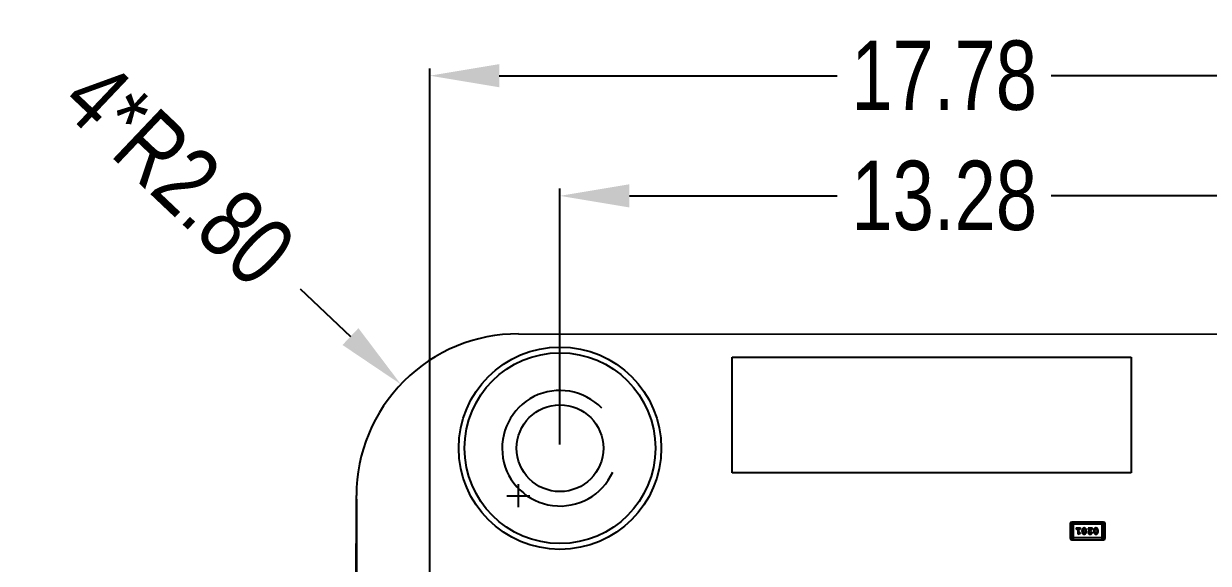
# Model space of a CAD drawing. Header units: inches. Extents: x -13 to 119, y -33 to 44.
# Drawn here: x 81.93 to 102.41, y 21.48 to 30.81 of the extents above; entities that cross this region are included whole.
import ezdxf

# ---------------------------------------------------------------- set-up
doc = ezdxf.new("R2010")
doc.units = ezdxf.units.IN
doc.header["$LTSCALE"] = 1.21
doc.header["$MEASUREMENT"] = 0
doc.header["$PDMODE"] = 3
doc.header["$PDSIZE"] = 0.3125
doc.layers.get('0').update_dxf_attribs({"linetype": 'CONTINUOUS'})
doc.layers.get('Defpoints').update_dxf_attribs({"linetype": 'CONTINUOUS'})
doc.layers.add('DIM', color=3, linetype='CONTINUOUS')
doc.styles.get("Standard").update_dxf_attribs({"font": 'txt', "width": 0.8})
doc.dimstyles.get("Standard").update_dxf_attribs({"dimtxt": 0.15625, "dimasz": 0.1875, "dimexe": 0.125, "dimexo": 0.0625, "dimgap": 0.09, "dimtad": 0, "dimtih": 1, "dimtoh": 1, "dimzin": 4, "dimdsep": 46, "dimtxsty": 'Standard', "dimblk": '_FILLED', "dimblk1": '_FILLED', "dimblk2": '_FILLED', "dimcen": 0.09, "dimazin": 1, "dimtp": 0.01, "dimtm": 0.01, "dimtfac": 1, "dimtofl": 0, "dimtmove": 0, "dimatfit": 3, "dimldrblk": '_FILLED', "dimfxl": 1, "dimtolj": 1, "dimtzin": 4, "dimarcsym": 0})

# ---------------------------------------------------------------- blocks, each defined once
blk = doc.blocks.new('_FILLED')
at = {"color": 0, "linetype": 'ByBlock'}
blk.add_solid([(0, 0), (-1, 0.167), (-1, -0.167)], dxfattribs=at)
blk = doc.blocks.new('*D21')
at = {"layer": 'Defpoints', "color": 0}
for p in [(104.483, 27.834), (91.202, 23.468), (104.483, 23.47)]:
    blk.add_point(p, dxfattribs=at)
at = {"layer": 'DIM', "color": 0, "lineweight": -2}
for p, q in [((91.202, 23.531), (91.202, 27.959)), ((104.483, 23.532), (104.483, 27.959)), ((92.402, 27.834), (95.993, 27.834)), ((103.283, 27.834), (99.693, 27.834))]:
    blk.add_line(p, q, dxfattribs=at)
at = {"layer": 'DIM', "color": 0, "lineweight": -2, "xscale": 1.2, "yscale": 1.2, "zscale": 1.2, "rotation": 180}
blk.add_blockref('_FILLED', (91.202, 27.834), dxfattribs=at)
at = {"layer": 'DIM', "color": 0, "lineweight": -2, "xscale": 1.2, "yscale": 1.2, "zscale": 1.2}
blk.add_blockref('_FILLED', (104.483, 27.834), dxfattribs=at)
at = {"layer": 'DIM', "color": 0, "insert": (97.843, 27.834), "char_height": 1.2, "attachment_point": 5}
blk.add_mtext('\\A1;13.28', dxfattribs=at)
blk = doc.blocks.new('*D26')
at = {"layer": 'Defpoints', "color": 0}
for p in [(87.682, 22.649), (108.002, -8.147), (108.002, -17.25)]:
    blk.add_point(p, dxfattribs=at)
at = {"layer": 'DIM', "color": 0, "lineweight": -2}
for p, q in [((87.682, 22.586), (87.682, -17.375)), ((108.002, -8.21), (108.002, -17.375)), ((88.882, -17.25), (95.912, -17.25)), ((106.802, -17.25), (99.772, -17.25))]:
    blk.add_line(p, q, dxfattribs=at)
at = {"layer": 'DIM', "color": 0, "lineweight": -2, "xscale": 1.2, "yscale": 1.2, "zscale": 1.2, "rotation": 180}
blk.add_blockref('_FILLED', (87.682, -17.25), dxfattribs=at)
at = {"layer": 'DIM', "color": 0, "lineweight": -2, "xscale": 1.2, "yscale": 1.2, "zscale": 1.2}
blk.add_blockref('_FILLED', (108.002, -17.25), dxfattribs=at)
at = {"layer": 'DIM', "color": 0, "insert": (97.842, -17.25), "char_height": 1.2, "attachment_point": 5}
blk.add_mtext('\\A1;20.32', dxfattribs=at)
blk = doc.blocks.new('*D37')
at = {"layer": 'Defpoints', "color": 0}
for p in [(106.732, 29.913), (88.952, 20.704), (106.732, 20.704)]:
    blk.add_point(p, dxfattribs=at)
at = {"layer": 'DIM', "color": 0, "lineweight": -2}
for p, q in [((88.952, 20.766), (88.952, 30.038)), ((90.152, 29.913), (95.992, 29.913)), ((105.532, 29.913), (99.692, 29.913)), ((106.732, 20.766), (106.732, 30.038))]:
    blk.add_line(p, q, dxfattribs=at)
at = {"layer": 'DIM', "color": 0, "lineweight": -2, "xscale": 1.2, "yscale": 1.2, "zscale": 1.2, "rotation": 180}
blk.add_blockref('_FILLED', (88.952, 29.913), dxfattribs=at)
at = {"layer": 'DIM', "color": 0, "lineweight": -2, "xscale": 1.2, "yscale": 1.2, "zscale": 1.2}
blk.add_blockref('_FILLED', (106.732, 29.913), dxfattribs=at)
at = {"layer": 'DIM', "color": 0, "insert": (97.842, 29.913), "char_height": 1.2, "attachment_point": 5}
blk.add_mtext('\\A1;17.78', dxfattribs=at)
blk = doc.blocks.new('*D38')
at = {"layer": 'Defpoints', "color": 0}
for p in [(88.451, 24.574), (90.482, 22.647)]:
    blk.add_point(p, dxfattribs=at)
at = {"layer": 'DIM', "color": 0, "lineweight": -2}
for p, q in [((86.709, 26.225), (87.58, 25.399)), ((90.482, 22.449), (90.482, 22.845)), ((90.284, 22.647), (90.68, 22.647))]:
    blk.add_line(p, q, dxfattribs=at)
at = {"layer": 'DIM', "color": 0, "lineweight": -2, "xscale": 1.2, "yscale": 1.2, "zscale": 1.2, "rotation": 316.5212890460944}
blk.add_blockref('_FILLED', (88.451, 24.574), dxfattribs=at)
at = {"layer": 'DIM', "color": 0, "insert": (84.612, 28.214), "char_height": 1.2, "attachment_point": 5, "rotation": 316.5213}
blk.add_mtext('\\A1;4*R2.80', dxfattribs=at)

msp = doc.modelspace()

# ---------------------------------------------------------------- linework, layer by layer
at = {"color": 7, "linetype": 'Continuous'}
for p, q in [((90.484, 25.447), (105.213, 25.438)), ((94.177, 23.045), (94.177, 25.045)), ((94.177, 25.045), (101.077, 25.045)), ((101.077, 25.045), (101.077, 23.045)), ((101.077, 23.045), (94.177, 23.045)), ((87.676, -1.821), (87.682, 22.648)), ((100.018, 22.16), (100.018, 21.916)), ((100.018, 22.16), (100.628, 22.16)), ((100.049, 21.886), (100.049, 22.191)), ((100.597, 22.191), (100.049, 22.191)), ((100.079, 21.886), (100.079, 22.191)), ((100.567, 22.191), (100.567, 21.886)), ((100.597, 22.191), (100.597, 21.886)), ((100.628, 21.916), (100.628, 22.16)), ((100.628, 21.916), (100.018, 21.916)), ((100.186, 22.087), (100.134, 22.087)), ((100.134, 22.07), (100.152, 22.07)), ((100.152, 22.07), (100.152, 21.982)), ((100.152, 21.982), (100.188, 21.992)), ((100.169, 22.005), (100.169, 22.07)), ((100.169, 22.07), (100.186, 22.07)), ((100.184, 22.009), (100.169, 22.005)), ((100.189, 22.01), (100.184, 22.009)), ((100.197, 22.001), (100.189, 22.01)), ((100.225, 22.044), (100.225, 22.026)), ((100.243, 22.044), (100.25, 22.066)), ((100.243, 22.044), (100.243, 22.027)), ((100.25, 22.004), (100.243, 22.027)), ((100.25, 22.066), (100.262, 22.071)), ((100.262, 21.999), (100.25, 22.004)), ((100.262, 22.071), (100.274, 22.066)), ((100.275, 22.005), (100.262, 21.999)), ((100.274, 22.066), (100.282, 22.044)), ((100.282, 22.027), (100.275, 22.005)), ((100.282, 22.027), (100.282, 22.044)), ((100.299, 22.026), (100.299, 22.044)), ((100.329, 22.087), (100.329, 22.079)), ((100.406, 22.087), (100.329, 22.087)), ((100.338, 22.067), (100.343, 22.07)), ((100.343, 22.07), (100.38, 22.07)), ((100.38, 22.07), (100.346, 22.043)), ((100.347, 22.013), (100.351, 22.023)), ((100.351, 22.023), (100.406, 22.068)), ((100.381, 22.004), (100.366, 21.999)), ((100.386, 22.013), (100.381, 22.004)), ((100.394, 22.019), (100.386, 22.013)), ((100.403, 22.011), (100.394, 22.019)), ((100.406, 22.068), (100.406, 22.087)), ((100.43, 22.044), (100.43, 22.026)), ((100.447, 22.044), (100.455, 22.066)), ((100.447, 22.044), (100.447, 22.027)), ((100.455, 22.004), (100.447, 22.027)), ((100.455, 22.066), (100.467, 22.071)), ((100.467, 21.999), (100.455, 22.004)), ((100.467, 22.071), (100.479, 22.066)), ((100.479, 22.005), (100.467, 21.999)), ((100.479, 22.066), (100.487, 22.044)), ((100.487, 22.027), (100.479, 22.005)), ((100.487, 22.027), (100.487, 22.044)), ((100.504, 22.026), (100.504, 22.044)), ((100.049, 21.886), (100.597, 21.886))]:
    msp.add_line(p, q, dxfattribs=at)
for radius in [1.75, 1.65]:
    msp.add_circle((91.202, 23.469), radius, dxfattribs=at)
for centre, radius, start, end in [((90.482, 22.647), 2.8, 89.9664, 179.984), ((100.049, 22.16), 0.0305, 90, 180), ((100.597, 22.16), 0.0305, 0, 90), ((100.049, 21.916), 0.0305, 180, 270), ((100.597, 21.916), 0.0305, 270, 0)]:
    msp.add_arc(centre, radius, start, end, dxfattribs=at)
for points, knots in [([(100.134, 22.087), (100.133, 22.087), (100.132, 22.087), (100.129, 22.087), (100.127, 22.086), (100.126, 22.085), (100.125, 22.083), (100.124, 22.082), (100.123, 22.08), (100.123, 22.079), (100.123, 22.078)], [0, 0, 0, 0, 0.169012, 0.317488, 0.445429, 0.560977, 0.67065, 0.776666, 0.88492, 1, 1, 1, 1]), ([(100.123, 22.078), (100.123, 22.078), (100.123, 22.077), (100.124, 22.075), (100.125, 22.073), (100.126, 22.072), (100.127, 22.071), (100.129, 22.07), (100.132, 22.07), (100.133, 22.07), (100.134, 22.07)], [0, 0, 0, 0, 0.11517, 0.223509, 0.328254, 0.438012, 0.553651, 0.682263, 0.830856, 1, 1, 1, 1]), ([(100.197, 22.078), (100.197, 22.079), (100.197, 22.08), (100.197, 22.082), (100.196, 22.083), (100.195, 22.085), (100.193, 22.086), (100.191, 22.087), (100.189, 22.087), (100.187, 22.087), (100.186, 22.087)], [0, 0, 0, 0, 0.115051, 0.223278, 0.329269, 0.437893, 0.554681, 0.682591, 0.83103, 1, 1, 1, 1]), ([(100.186, 22.07), (100.187, 22.07), (100.189, 22.07), (100.191, 22.07), (100.193, 22.071), (100.195, 22.072), (100.196, 22.073), (100.197, 22.075), (100.197, 22.077), (100.197, 22.078), (100.197, 22.078)], [0, 0, 0, 0, 0.169102, 0.317658, 0.446239, 0.563118, 0.671828, 0.776546, 0.884858, 1, 1, 1, 1]), ([(100.188, 21.992), (100.189, 21.992), (100.19, 21.992), (100.193, 21.993), (100.194, 21.994), (100.195, 21.995), (100.196, 21.996), (100.197, 21.998), (100.197, 21.999), (100.197, 22), (100.197, 22.001)], [0, 0, 0, 0, 0.187321, 0.344927, 0.475328, 0.579604, 0.674244, 0.773631, 0.882025, 1, 1, 1, 1]), ([(100.262, 22.089), (100.261, 22.089), (100.258, 22.089), (100.254, 22.088), (100.25, 22.087), (100.247, 22.085), (100.243, 22.083), (100.24, 22.081), (100.237, 22.078), (100.235, 22.074), (100.233, 22.071), (100.231, 22.067), (100.229, 22.063), (100.228, 22.059), (100.227, 22.056), (100.226, 22.052), (100.226, 22.048), (100.225, 22.045), (100.225, 22.044)], [0, 0, 0, 0, 0.067217, 0.131051, 0.19272, 0.252824, 0.312745, 0.373449, 0.436041, 0.501494, 0.567761, 0.632087, 0.695096, 0.757109, 0.817993, 0.878657, 0.939311, 1, 1, 1, 1]), ([(100.225, 22.026), (100.225, 22.025), (100.226, 22.023), (100.226, 22.02), (100.226, 22.017), (100.227, 22.014), (100.228, 22.011), (100.229, 22.008), (100.23, 22.005), (100.232, 22.002), (100.233, 21.999), (100.235, 21.996), (100.237, 21.994), (100.238, 21.992), (100.24, 21.99), (100.242, 21.988), (100.244, 21.987), (100.246, 21.985), (100.249, 21.984), (100.253, 21.983), (100.258, 21.982), (100.261, 21.982), (100.263, 21.982)], [0, 0, 0, 0, 0.049855, 0.099516, 0.148482, 0.19758, 0.246804, 0.296268, 0.346517, 0.397047, 0.446826, 0.49336, 0.537801, 0.579207, 0.617974, 0.654833, 0.689171, 0.722088, 0.786392, 0.853518, 0.924186, 1, 1, 1, 1]), ([(100.299, 22.044), (100.299, 22.045), (100.299, 22.047), (100.299, 22.05), (100.299, 22.054), (100.298, 22.057), (100.297, 22.06), (100.296, 22.063), (100.295, 22.066), (100.293, 22.068), (100.292, 22.071), (100.29, 22.074), (100.288, 22.076), (100.287, 22.078), (100.285, 22.08), (100.283, 22.082), (100.281, 22.083), (100.279, 22.085), (100.276, 22.086), (100.272, 22.088), (100.267, 22.088), (100.264, 22.089), (100.262, 22.089)], [0, 0, 0, 0, 0.049886, 0.09882, 0.148132, 0.19689, 0.246038, 0.295176, 0.345305, 0.395692, 0.445312, 0.491875, 0.535813, 0.577009, 0.616081, 0.652689, 0.687585, 0.720206, 0.785062, 0.85223, 0.923759, 1, 1, 1, 1]), ([(100.263, 21.982), (100.264, 21.982), (100.267, 21.982), (100.271, 21.982), (100.275, 21.984), (100.278, 21.985), (100.282, 21.987), (100.285, 21.99), (100.287, 21.993), (100.29, 21.996), (100.292, 22), (100.294, 22.003), (100.296, 22.007), (100.297, 22.011), (100.298, 22.015), (100.299, 22.018), (100.299, 22.022), (100.299, 22.025), (100.299, 22.026)], [0, 0, 0, 0, 0.06692, 0.130834, 0.19258, 0.252759, 0.312631, 0.373411, 0.436359, 0.501894, 0.568244, 0.632472, 0.69556, 0.757163, 0.818592, 0.878885, 0.939235, 1, 1, 1, 1]), ([(100.329, 22.079), (100.329, 22.078), (100.329, 22.076), (100.33, 22.073), (100.33, 22.071), (100.332, 22.069), (100.333, 22.068), (100.334, 22.067), (100.336, 22.067), (100.337, 22.067), (100.338, 22.067)], [0, 0, 0, 0, 0.1844, 0.34094, 0.473574, 0.586824, 0.690029, 0.789175, 0.890445, 1, 1, 1, 1]), ([(100.346, 22.043), (100.345, 22.042), (100.343, 22.04), (100.341, 22.038), (100.339, 22.036), (100.337, 22.034), (100.335, 22.032), (100.334, 22.03), (100.333, 22.029), (100.332, 22.027), (100.331, 22.024), (100.33, 22.021), (100.329, 22.018), (100.329, 22.016), (100.329, 22.014)], [0, 0, 0, 0, 0.103002, 0.197728, 0.285279, 0.365235, 0.437224, 0.502446, 0.560545, 0.611446, 0.707576, 0.80349, 0.900532, 1, 1, 1, 1]), ([(100.329, 22.014), (100.329, 22.013), (100.329, 22.011), (100.33, 22.008), (100.331, 22.005), (100.332, 22.002), (100.333, 21.999), (100.335, 21.996), (100.337, 21.994), (100.34, 21.991), (100.342, 21.989), (100.345, 21.987), (100.348, 21.985), (100.351, 21.984), (100.355, 21.983), (100.358, 21.982), (100.362, 21.982), (100.365, 21.982), (100.366, 21.982)], [0, 0, 0, 0, 0.060981, 0.120256, 0.178148, 0.236115, 0.293993, 0.352864, 0.413358, 0.476056, 0.539296, 0.602396, 0.665116, 0.728325, 0.792919, 0.859317, 0.928302, 1, 1, 1, 1]), ([(100.366, 21.999), (100.365, 21.999), (100.362, 21.999), (100.358, 22), (100.355, 22.001), (100.352, 22.003), (100.35, 22.005), (100.348, 22.008), (100.347, 22.011), (100.347, 22.013), (100.347, 22.013)], [0, 0, 0, 0, 0.156344, 0.299348, 0.4327, 0.561, 0.682299, 0.791883, 0.89611, 1, 1, 1, 1]), ([(100.366, 21.982), (100.368, 21.982), (100.371, 21.982), (100.376, 21.983), (100.381, 21.984), (100.385, 21.986), (100.389, 21.989), (100.393, 21.991), (100.396, 21.995), (100.399, 21.998), (100.401, 22.002), (100.402, 22.005), (100.403, 22.008), (100.403, 22.01), (100.403, 22.011)], [0, 0, 0, 0, 0.098286, 0.193983, 0.289056, 0.384352, 0.477435, 0.566197, 0.652355, 0.737986, 0.818188, 0.887401, 0.94802, 1, 1, 1, 1]), ([(100.467, 22.089), (100.465, 22.089), (100.463, 22.089), (100.458, 22.088), (100.455, 22.087), (100.451, 22.085), (100.448, 22.083), (100.445, 22.081), (100.442, 22.078), (100.439, 22.074), (100.437, 22.071), (100.435, 22.067), (100.434, 22.063), (100.432, 22.059), (100.431, 22.056), (100.43, 22.052), (100.43, 22.048), (100.43, 22.045), (100.43, 22.044)], [0, 0, 0, 0, 0.067217, 0.131051, 0.19272, 0.252824, 0.312745, 0.373449, 0.436041, 0.501494, 0.567761, 0.632087, 0.695096, 0.757109, 0.817993, 0.878657, 0.939311, 1, 1, 1, 1]), ([(100.43, 22.026), (100.43, 22.025), (100.43, 22.023), (100.43, 22.02), (100.431, 22.017), (100.432, 22.014), (100.432, 22.011), (100.434, 22.008), (100.435, 22.005), (100.436, 22.002), (100.438, 21.999), (100.44, 21.996), (100.441, 21.994), (100.443, 21.992), (100.445, 21.99), (100.446, 21.988), (100.448, 21.987), (100.45, 21.985), (100.454, 21.984), (100.458, 21.983), (100.462, 21.982), (100.465, 21.982), (100.467, 21.982)], [0, 0, 0, 0, 0.049855, 0.099516, 0.148482, 0.19758, 0.246804, 0.296268, 0.346517, 0.397047, 0.446826, 0.49336, 0.537801, 0.579207, 0.617974, 0.654833, 0.689171, 0.722088, 0.786392, 0.853518, 0.924186, 1, 1, 1, 1]), ([(100.504, 22.044), (100.504, 22.045), (100.504, 22.047), (100.504, 22.05), (100.503, 22.054), (100.502, 22.057), (100.501, 22.06), (100.5, 22.063), (100.499, 22.066), (100.498, 22.068), (100.496, 22.071), (100.494, 22.074), (100.493, 22.076), (100.491, 22.078), (100.489, 22.08), (100.488, 22.082), (100.486, 22.083), (100.484, 22.085), (100.48, 22.086), (100.476, 22.088), (100.472, 22.088), (100.468, 22.089), (100.467, 22.089)], [0, 0, 0, 0, 0.049886, 0.09882, 0.148132, 0.19689, 0.246038, 0.295176, 0.345305, 0.395692, 0.445312, 0.491875, 0.535813, 0.577009, 0.616081, 0.652689, 0.687585, 0.720206, 0.785062, 0.85223, 0.923759, 1, 1, 1, 1]), ([(100.467, 21.982), (100.469, 21.982), (100.471, 21.982), (100.475, 21.982), (100.479, 21.984), (100.483, 21.985), (100.486, 21.987), (100.489, 21.99), (100.492, 21.993), (100.494, 21.996), (100.497, 22), (100.499, 22.003), (100.5, 22.007), (100.502, 22.011), (100.503, 22.015), (100.503, 22.018), (100.504, 22.022), (100.504, 22.025), (100.504, 22.026)], [0, 0, 0, 0, 0.06692, 0.130834, 0.19258, 0.252759, 0.312631, 0.373411, 0.436359, 0.501894, 0.568244, 0.632472, 0.69556, 0.757163, 0.818592, 0.878885, 0.939235, 1, 1, 1, 1])]:
    msp.add_open_spline(points, degree=3, knots=knots, dxfattribs=at)
at = {"layer": 'DIM', "color": 0}
msp.add_circle((91.202, 23.468), 0.75, dxfattribs=at)
msp.add_arc((91.202, 23.468), 1, 43.7442, 335.6803, dxfattribs=at)

# ---------------------------------------------------------------- dimensions: what is measured, and where the dimension line sits
at = {"layer": 'DIM'}
dim = msp.add_radius_dim(center=(90.482, 22.647), mpoint=(88.451, 24.574), dimstyle='Standard', override={"dimtxt": 1.2, "dimasz": 1.2, "dimtih": 0, "dimtoh": 0, "dimzin": 0, "dimpost": '4*R<>', "dimcen": 0.198, "dimadec": 0, "dimazin": 0, "dimtp": 0, "dimtm": 0, "dimtdec": 4, "dimtzin": 0}, dxfattribs=at)
dim.commit()
dim.dimension.update_dxf_attribs({"geometry": '*D38', "text_midpoint": (85.413, 27.454), "dimtype": 164})
for base, p1, p2, picture, middle in [((106.732, 29.913), (88.952, 20.704), (106.732, 20.704), '*D37', (97.842, 29.913)), ((104.483, 27.834), (91.202, 23.468), (104.483, 23.47), '*D21', (97.843, 27.834)), ((108.002, -17.25), (87.682, 22.649), (108.002, -8.147), '*D26', (97.842, -17.25))]:
    dim = msp.add_linear_dim(base=base, p1=p1, p2=p2, dimstyle='Standard', override={"dimtxt": 1.2, "dimasz": 1.2, "dimtih": 0, "dimtoh": 0, "dimzin": 0, "dimcen": 0.198, "dimadec": 0, "dimazin": 0, "dimtp": 0, "dimtm": 0, "dimtdec": 4, "dimtzin": 0}, dxfattribs=at)
    dim.commit()
    dim.dimension.update_dxf_attribs({"geometry": picture, "text_midpoint": middle})

doc.saveas('drawing.dxf')
